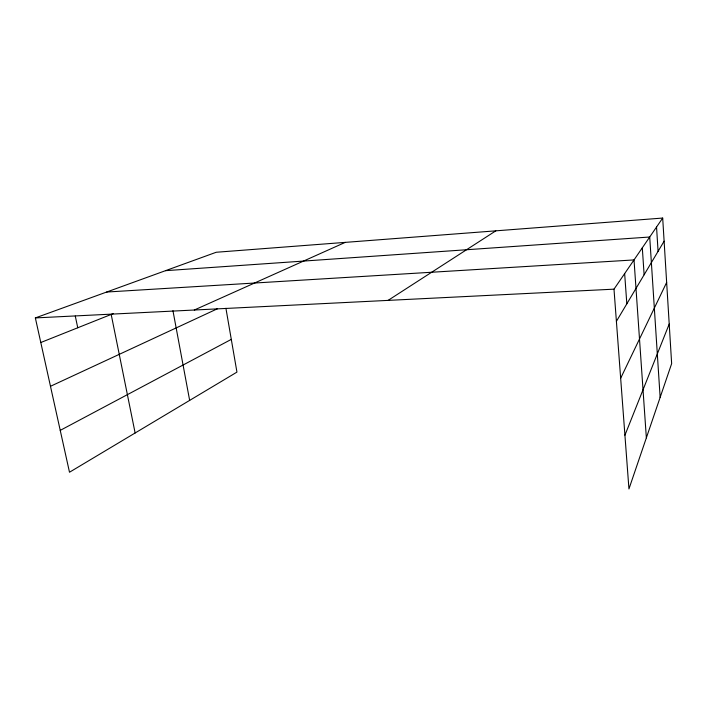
<?xml version="1.0" encoding="UTF-8"?>
<svg xmlns="http://www.w3.org/2000/svg" width="707" height="707" viewBox="0 0 707 707"><rect width="100%" height="100%" fill="white"/><g stroke="black" fill="none" stroke-linecap="round" stroke-linejoin="round"><path stroke-width="1.06" d="M624.926 435.212L669.211 324.053M620.666 378.245L666.648 282.438M616.407 321.323L664.112 241.202M662.689 218.056L671.65 363.619L628.947 488.944L613.994 289.163L662.689 218.056L216.236 252.258L35.35 317.92L69.498 472.232L236.951 372.112L225.922 308.296M388.081 300.387L495.81 230.844M60.236 430.377L231.295 339.378M50.48 386.287L217.517 308.72M194.31 310.02L345.255 242.377M40.794 342.515L113.208 313.625M165.5 270.675L649.715 237.013L660.144 397.387M106.66 292.035L634.02 259.929L646.357 437.863M35.35 317.92L613.994 289.163M75.278 316.047L77.752 327.774M111.185 314.429L135.134 432.984M172.941 310.665L189.653 400.383M624.652 273.6L626.826 303.816M642.309 247.812L644.121 274.776M656.547 227.035L658.076 251.338"/></g></svg>
